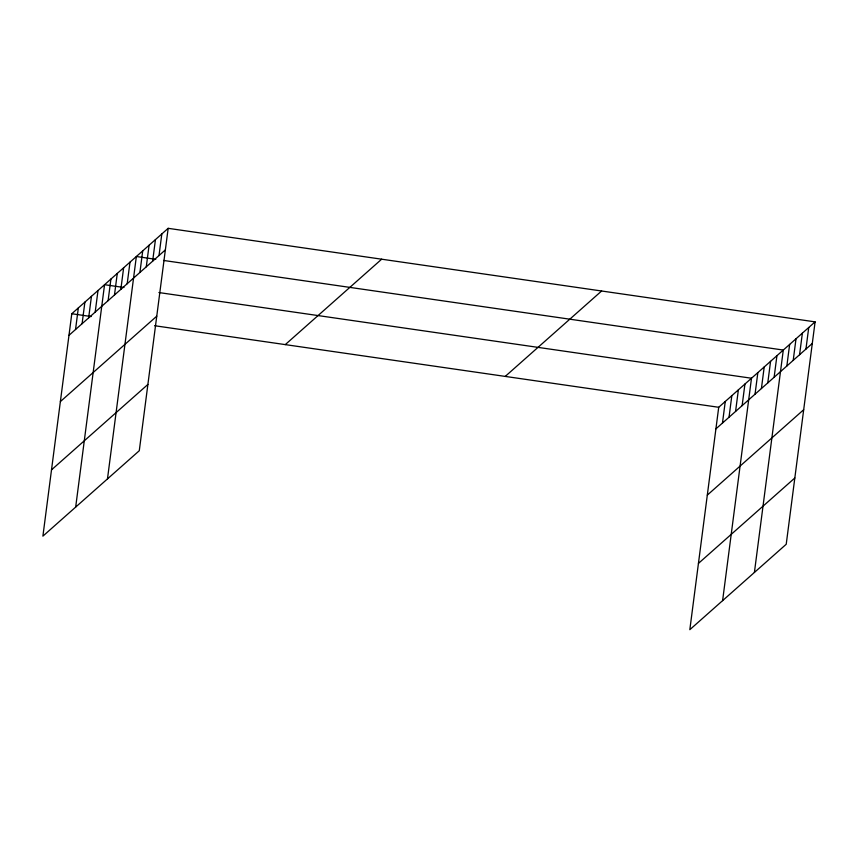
<?xml version="1.0" encoding="UTF-8"?>
<svg xmlns="http://www.w3.org/2000/svg" width="858" height="858" viewBox="0 0 858 858"><rect width="100%" height="100%" fill="white"/><g stroke="black" fill="none" stroke-linecap="round" stroke-linejoin="round"><path stroke-width="1.29" d="M168.168 228.325L71.782 313.738L42.9 536.132L139.286 450.718L168.168 228.325L815.1 321.868L786.218 544.262L689.832 629.675L718.714 407.282L815.1 321.868M75.536 329.515L78.335 307.936M82.089 323.702L84.888 302.123M88.642 317.9L91.441 296.321M95.195 312.087L98.005 290.508M75.676 507.089L104.558 284.695L123.96 287.505M108.108 300.643L110.918 279.065M114.479 295.002L117.278 273.423M120.839 289.371L123.638 267.793M127.198 283.73L129.998 262.151M107.475 478.903L136.358 256.51L155.77 259.32M139.918 272.458L142.718 250.879M146.278 266.817L149.088 245.238M152.638 261.175L155.448 239.597M159.009 255.545L161.808 233.966M722.468 423.058L725.267 401.48M729.021 417.245L731.82 395.667M735.574 411.443L738.373 389.864M742.127 405.63L744.937 384.052M722.608 600.632L751.49 378.239L158.902 292.557M755.04 394.187L757.85 372.608M761.411 388.545L764.21 366.967M767.771 382.915L770.57 361.336M774.13 377.273L776.93 355.695M754.407 572.447L783.29 350.053L163.535 260.446M786.85 366.001L789.65 344.423M793.21 360.36L796.02 338.781M799.57 354.719L802.38 333.14M805.941 349.088L808.74 327.509M68.983 335.317L165.369 249.903M60.371 401.587L156.757 316.173M51.501 469.862L147.887 384.448M285.274 344.616L381.66 259.191M505.233 376.415L601.608 291.001M715.915 428.861L812.301 343.447M707.303 495.13L803.689 409.716M698.444 563.406L794.819 477.992M71.782 313.738L91.195 316.548M154.59 325.718L718.714 407.282"/></g></svg>
